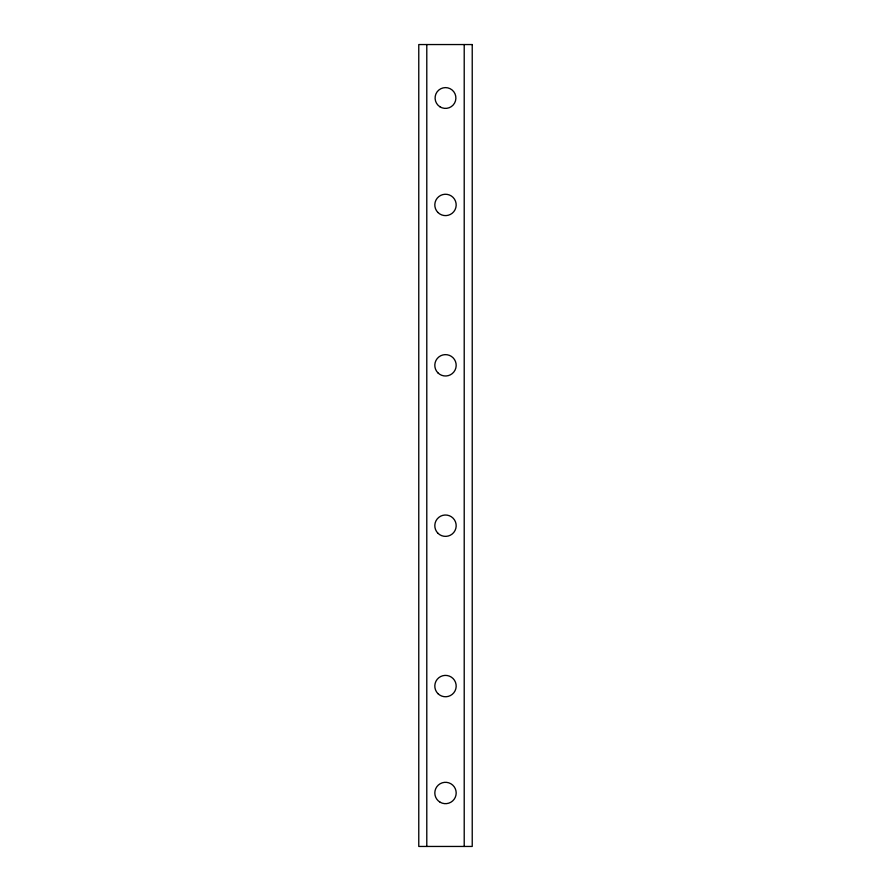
<?xml version="1.0" encoding="UTF-8"?>
<svg xmlns="http://www.w3.org/2000/svg" width="891" height="891" viewBox="0 0 891 891"><rect width="100%" height="100%" fill="white"/><g stroke="black" fill="none" stroke-linecap="round" stroke-linejoin="round"><path stroke-width="1.34" d="M464.211 44.55L464.211 846.45M426.789 44.55L426.789 846.45M472.23 44.55L418.77 44.55L418.77 846.45L472.23 846.45L472.23 44.55M439.876 106.753A10.391 10.391 0 0 0 455.88 98.5A10.391 10.391 0 0 0 440.733 88.766A10.391 10.391 0 0 0 439.876 106.753M437.938 212.492A10.692 10.692 0 0 0 455.824 207.692A10.692 10.692 0 0 0 442.738 194.606A10.692 10.692 0 0 0 437.938 212.492M437.938 372.872A10.692 10.692 0 0 0 455.824 368.072A10.692 10.692 0 0 0 442.738 354.986A10.692 10.692 0 0 0 437.938 372.872M437.938 533.252A10.692 10.692 0 0 0 455.824 528.452A10.692 10.692 0 0 0 442.738 515.366A10.692 10.692 0 0 0 437.938 533.252M437.938 693.632A10.692 10.692 0 0 0 455.824 688.832A10.692 10.692 0 0 0 442.738 675.746A10.692 10.692 0 0 0 437.938 693.632M440.154 802.245A10.692 10.692 0 0 0 456.192 792.99A10.692 10.692 0 0 0 440.154 783.735A10.692 10.692 0 0 0 440.154 802.245"/></g></svg>
